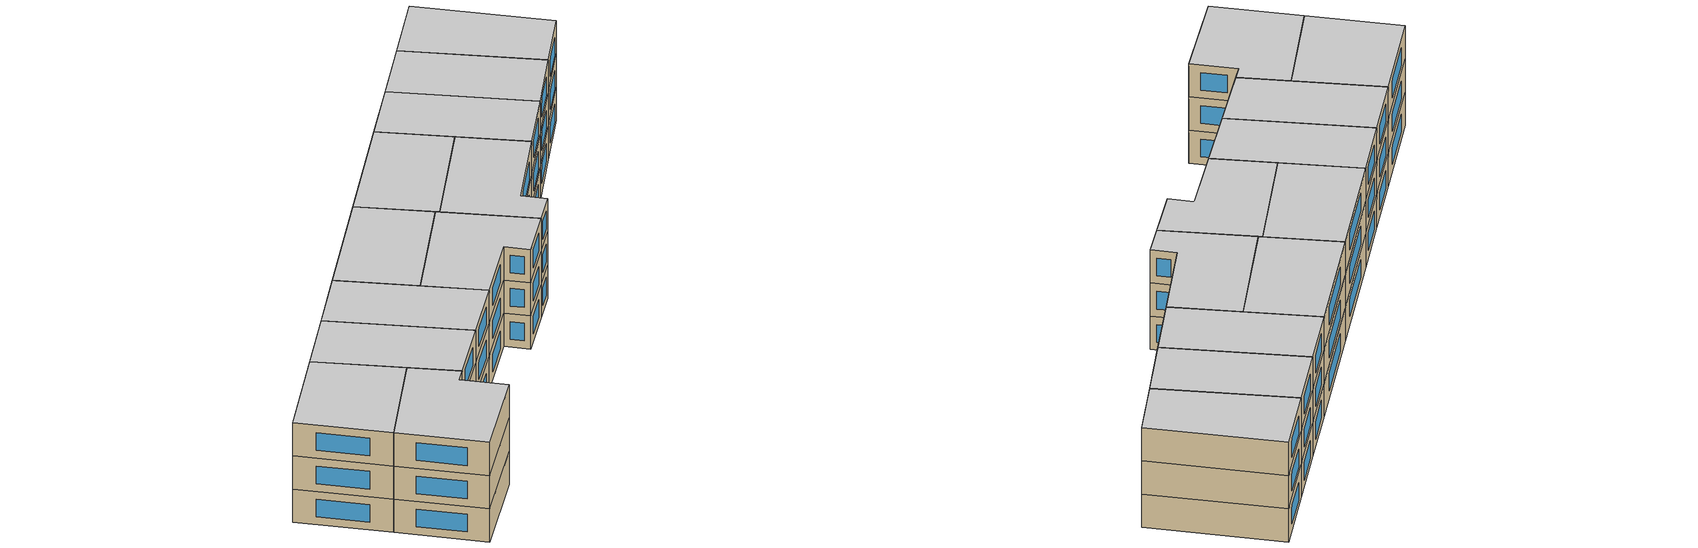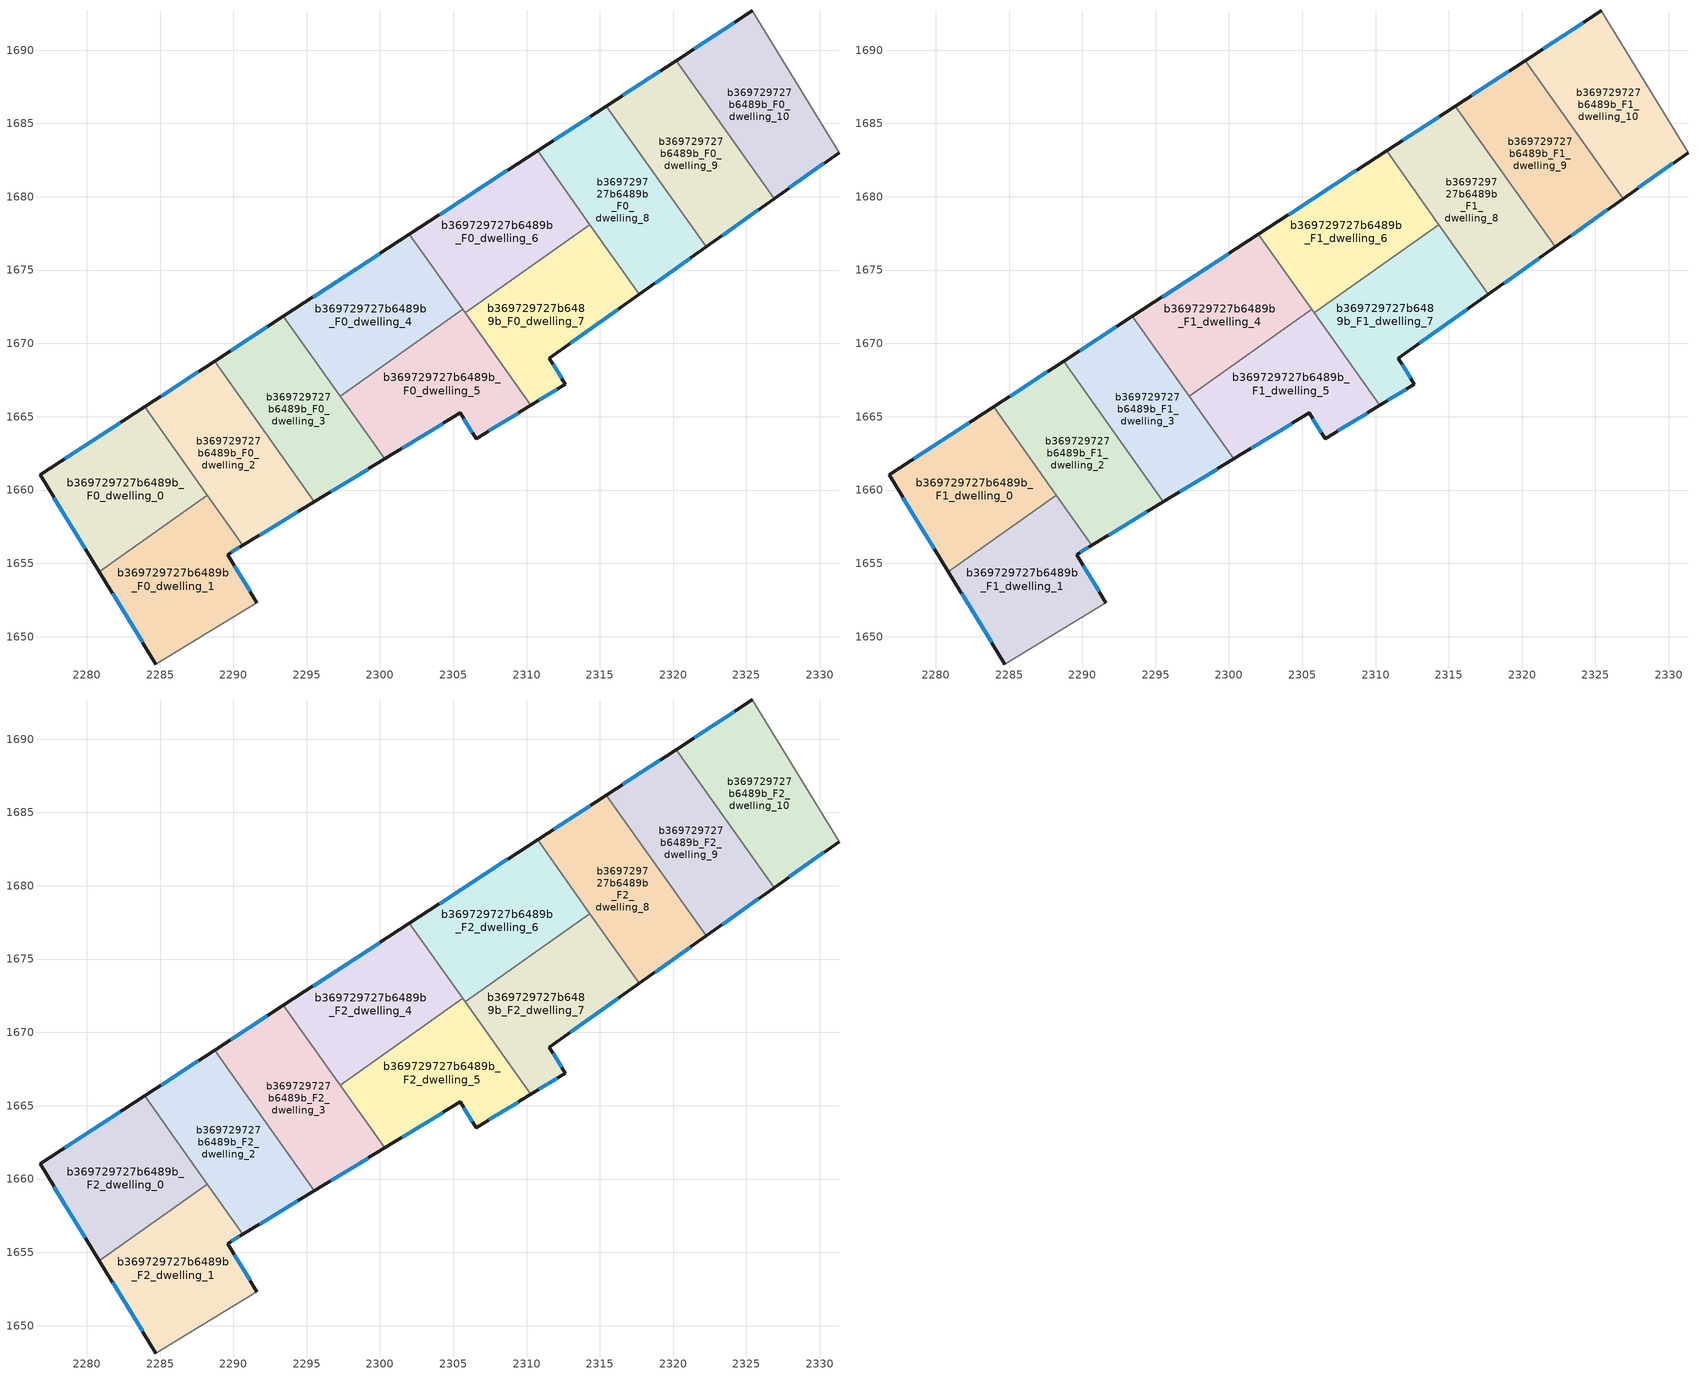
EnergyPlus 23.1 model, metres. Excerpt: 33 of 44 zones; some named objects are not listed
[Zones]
b369729727b6489b_F0_dwelling_0
 floor ground (EU_floor_Construction): 2283.95,1665.68 2288.23,1659.65 2280.86,1654.42 2276.81,1661.04 z0
 wall outside (EU_wall_Construction): 2283.95,1665.68 2276.81,1661.04 2280.86,1654.42 z0:3
 wall to b369729727b6489b_F0_dwelling_1 (EU_wall_Construction): 2280.86,1654.42 2288.23,1659.65 z0:3
 wall to b369729727b6489b_F0_dwelling_2 (EU_wall_Construction): 2288.23,1659.65 2283.95,1665.68 z0:3
 window (EU_Window_Construction): 2277.76,1659.48 2279.91,1655.98 / 2282.27,1664.59 2278.49,1662.13 z0.7:2.3
b369729727b6489b_F0_dwelling_1
 floor ground (EU_floor_Construction): 2288.23,1659.65 2290.66,1656.23 2289.6,1655.59 2291.61,1652.32 2284.72,1648.13 2280.86,1654.42 z0
 wall outside (EU_wall_Construction): 2280.86,1654.42 2284.72,1648.13 / 2291.61,1652.32 2289.6,1655.59 2290.66,1656.23 z0:3
 wall adiabatic (EU_wall_Construction): 2284.72,1648.13 2291.61,1652.32 z0:3
 wall to b369729727b6489b_F0_dwelling_2 (EU_wall_Construction): 2290.66,1656.23 2288.23,1659.65 z0:3
 window (EU_Window_Construction): 2281.77,1652.95 2283.81,1649.61 / 2289.85,1655.74 2290.41,1656.08 / 2291.14,1653.09 2290.07,1654.82 z0.7:2.3
b369729727b6489b_F0_dwelling_10
 floor ground (EU_floor_Construction): 2325.4,1692.67 2331.31,1683.02 2326.89,1679.88 2320.21,1689.29 z0
 wall outside (EU_wall_Construction): 2325.4,1692.67 2320.21,1689.29 / 2326.89,1679.88 2331.31,1683.02 z0:3
 wall to b369729727b6489b_F0_dwelling_9 (EU_wall_Construction): 2320.21,1689.29 2326.89,1679.88 z0:3
 wall adiabatic (EU_wall_Construction): 2331.31,1683.02 2325.4,1692.67 z0:3
 window (EU_Window_Construction): 2324.18,1691.88 2321.43,1690.08 / 2327.93,1680.61 2330.27,1682.28 z0.7:2.3
b369729727b6489b_F0_dwelling_2
 floor ground (EU_floor_Construction): 2288.72,1668.79 2295.53,1659.2 2290.66,1656.23 2283.95,1665.68 z0
 wall outside (EU_wall_Construction): 2288.72,1668.79 2283.95,1665.68 / 2290.66,1656.23 2295.53,1659.2 z0:3
 wall to b369729727b6489b_F0_dwelling_3 (EU_wall_Construction): 2295.53,1659.2 2288.72,1668.79 z0:3
 window (EU_Window_Construction): 2287.6,1668.06 2285.07,1666.41 / 2291.8,1656.93 2294.38,1658.5 z0.7:2.3
b369729727b6489b_F0_dwelling_3
 floor ground (EU_floor_Construction): 2293.42,1671.85 2300.33,1662.12 2295.53,1659.2 2288.72,1668.79 z0
 wall outside (EU_wall_Construction): 2293.42,1671.85 2288.72,1668.79 / 2295.53,1659.2 2300.33,1662.12 z0:3
 wall to b369729727b6489b_F0_dwelling_4 (EU_wall_Construction): 2297.29,1666.4 2293.42,1671.85 z0:3
 wall to b369729727b6489b_F0_dwelling_5 (EU_wall_Construction): 2300.33,1662.12 2297.29,1666.4 z0:3
 window (EU_Window_Construction): 2292.31,1671.13 2289.82,1669.51 / 2296.65,1659.88 2299.2,1661.43 z0.7:2.3
b369729727b6489b_F0_dwelling_4
 floor ground (EU_floor_Construction): 2302.01,1677.44 2305.64,1672.33 2297.29,1666.4 2293.42,1671.85 z0
 wall outside (EU_wall_Construction): 2302.01,1677.44 2293.42,1671.85 z0:3
 wall to b369729727b6489b_F0_dwelling_5 (EU_wall_Construction): 2297.29,1666.4 2305.64,1672.33 z0:3
 wall to b369729727b6489b_F0_dwelling_6 (EU_wall_Construction): 2305.64,1672.33 2302.01,1677.44 z0:3
 window (EU_Window_Construction): 2300,1676.13 2295.44,1673.16 z0.7:2.3
b369729727b6489b_F0_dwelling_5
 floor ground (EU_floor_Construction): 2305.64,1672.33 2310.3,1665.78 2306.56,1663.5 2305.48,1665.25 2300.33,1662.12 2297.29,1666.4 z0
 wall outside (EU_wall_Construction): 2300.33,1662.12 2305.48,1665.25 2306.56,1663.5 2310.3,1665.78 z0:3
 wall to b369729727b6489b_F0_dwelling_7 (EU_wall_Construction): 2310.3,1665.78 2305.82,1672.08 z0:3
 wall to b369729727b6489b_F0_dwelling_6 (EU_wall_Construction): 2305.82,1672.08 2305.64,1672.33 z0:3
 window (EU_Window_Construction): 2301.54,1662.85 2304.27,1664.52 / 2307.44,1664.04 2309.42,1665.24 / 2305.73,1664.84 2306.3,1663.91 z0.7:2.3
b369729727b6489b_F0_dwelling_6
 floor ground (EU_floor_Construction): 2310.75,1683.13 2314.32,1678.11 2305.82,1672.08 2302.01,1677.44 z0
 wall outside (EU_wall_Construction): 2310.75,1683.13 2302.01,1677.44 z0:3
 wall to b369729727b6489b_F0_dwelling_7 (EU_wall_Construction): 2305.82,1672.08 2314.32,1678.11 z0:3
 wall to b369729727b6489b_F0_dwelling_8 (EU_wall_Construction): 2314.32,1678.11 2310.75,1683.13 z0:3
 window (EU_Window_Construction): 2308.7,1681.8 2304.07,1678.78 z0.7:2.3
b369729727b6489b_F0_dwelling_7
 floor ground (EU_floor_Construction): 2314.32,1678.11 2317.7,1673.35 2311.55,1668.98 2312.64,1667.2 2310.3,1665.78 2305.82,1672.08 z0
 wall outside (EU_wall_Construction): 2310.3,1665.78 2312.64,1667.2 2311.55,1668.98 2317.7,1673.35 z0:3
 wall to b369729727b6489b_F0_dwelling_8 (EU_wall_Construction): 2317.7,1673.35 2314.32,1678.1 z0:3
 window (EU_Window_Construction): 2313,1670.01 2316.25,1672.32 / 2312.38,1667.62 2311.81,1668.57 / 2310.85,1666.11 2312.09,1666.87 z0.7:2.3
b369729727b6489b_F0_dwelling_8
 floor ground (EU_floor_Construction): 2315.43,1686.18 2322.25,1676.58 2317.7,1673.35 2310.75,1683.13 z0
 wall outside (EU_wall_Construction): 2315.43,1686.18 2310.75,1683.13 / 2317.7,1673.35 2322.25,1676.58 z0:3
 wall to b369729727b6489b_F0_dwelling_9 (EU_wall_Construction): 2322.25,1676.58 2315.43,1686.18 z0:3
 window (EU_Window_Construction): 2314.33,1685.47 2311.85,1683.85 / 2318.76,1674.11 2321.18,1675.82 z0.7:2.3
b369729727b6489b_F0_dwelling_9
 floor ground (EU_floor_Construction): 2320.21,1689.29 2326.89,1679.88 2322.25,1676.58 2315.43,1686.18 z0
 wall outside (EU_wall_Construction): 2320.21,1689.29 2315.43,1686.18 / 2322.25,1676.58 2326.89,1679.88 z0:3
 window (EU_Window_Construction): 2319.09,1688.56 2316.55,1686.91 / 2323.34,1677.35 2325.8,1679.1 z0.7:2.3
b369729727b6489b_F1_dwelling_0
 floor to b369729727b6489b_F0_dwelling_0 (EU_floor_Construction): 2283.95,1665.68 2288.23,1659.65 2280.86,1654.42 2276.81,1661.04 z3
 wall outside (EU_wall_Construction): 2283.95,1665.68 2276.81,1661.04 2280.86,1654.42 z3:6
 wall to b369729727b6489b_F1_dwelling_1 (EU_wall_Construction): 2280.86,1654.42 2288.23,1659.65 z3:6
 wall to b369729727b6489b_F1_dwelling_2 (EU_wall_Construction): 2288.23,1659.65 2283.95,1665.68 z3:6
 window (EU_Window_Construction): 2277.76,1659.48 2279.91,1655.98 / 2282.27,1664.59 2278.49,1662.13 z3.7:5.3
b369729727b6489b_F1_dwelling_1
 floor to b369729727b6489b_F0_dwelling_1 (EU_floor_Construction): 2288.23,1659.65 2290.66,1656.23 2289.6,1655.59 2291.61,1652.32 2284.72,1648.13 2280.86,1654.42 z3
 wall outside (EU_wall_Construction): 2280.86,1654.42 2284.72,1648.13 / 2291.61,1652.32 2289.6,1655.59 2290.66,1656.23 z3:6
 wall adiabatic (EU_wall_Construction): 2284.72,1648.13 2291.61,1652.32 z3:6
 wall to b369729727b6489b_F1_dwelling_2 (EU_wall_Construction): 2290.66,1656.23 2288.23,1659.65 z3:6
 window (EU_Window_Construction): 2281.77,1652.95 2283.81,1649.61 / 2289.85,1655.74 2290.41,1656.08 / 2291.14,1653.09 2290.07,1654.82 z3.7:5.3
b369729727b6489b_F1_dwelling_10
 floor to b369729727b6489b_F0_dwelling_10 (EU_floor_Construction): 2325.4,1692.67 2331.31,1683.02 2326.89,1679.88 2320.21,1689.29 z3
 wall outside (EU_wall_Construction): 2325.4,1692.67 2320.21,1689.29 / 2326.89,1679.88 2331.31,1683.02 z3:6
 wall to b369729727b6489b_F1_dwelling_9 (EU_wall_Construction): 2320.21,1689.29 2326.89,1679.88 z3:6
 wall adiabatic (EU_wall_Construction): 2331.31,1683.02 2325.4,1692.67 z3:6
 window (EU_Window_Construction): 2324.18,1691.88 2321.43,1690.08 / 2327.93,1680.61 2330.27,1682.28 z3.7:5.3
b369729727b6489b_F1_dwelling_2
 floor to b369729727b6489b_F0_dwelling_2 (EU_floor_Construction): 2288.72,1668.79 2295.53,1659.2 2290.66,1656.23 2283.95,1665.68 z3
 wall outside (EU_wall_Construction): 2288.72,1668.79 2283.95,1665.68 / 2290.66,1656.23 2295.53,1659.2 z3:6
 wall to b369729727b6489b_F1_dwelling_3 (EU_wall_Construction): 2295.53,1659.2 2288.72,1668.79 z3:6
 window (EU_Window_Construction): 2287.6,1668.06 2285.07,1666.41 / 2291.8,1656.93 2294.38,1658.5 z3.7:5.3
b369729727b6489b_F1_dwelling_3
 floor to b369729727b6489b_F0_dwelling_3 (EU_floor_Construction): 2293.42,1671.85 2300.33,1662.12 2295.53,1659.2 2288.72,1668.79 z3
 wall outside (EU_wall_Construction): 2293.42,1671.85 2288.72,1668.79 / 2295.53,1659.2 2300.33,1662.12 z3:6
 wall to b369729727b6489b_F1_dwelling_4 (EU_wall_Construction): 2297.29,1666.4 2293.42,1671.85 z3:6
 wall to b369729727b6489b_F1_dwelling_5 (EU_wall_Construction): 2300.33,1662.12 2297.29,1666.4 z3:6
 window (EU_Window_Construction): 2292.31,1671.13 2289.82,1669.51 / 2296.65,1659.88 2299.2,1661.43 z3.7:5.3
b369729727b6489b_F1_dwelling_4
 floor to b369729727b6489b_F0_dwelling_4 (EU_floor_Construction): 2302.01,1677.44 2305.64,1672.33 2297.29,1666.4 2293.42,1671.85 z3
 wall outside (EU_wall_Construction): 2302.01,1677.44 2293.42,1671.85 z3:6
 wall to b369729727b6489b_F1_dwelling_5 (EU_wall_Construction): 2297.29,1666.4 2305.64,1672.33 z3:6
 wall to b369729727b6489b_F1_dwelling_6 (EU_wall_Construction): 2305.64,1672.33 2302.01,1677.44 z3:6
 window (EU_Window_Construction): 2300,1676.13 2295.44,1673.16 z3.7:5.3
b369729727b6489b_F1_dwelling_5
 floor to b369729727b6489b_F0_dwelling_5 (EU_floor_Construction): 2305.64,1672.33 2310.3,1665.78 2306.56,1663.5 2305.48,1665.25 2300.33,1662.12 2297.29,1666.4 z3
 wall outside (EU_wall_Construction): 2300.33,1662.12 2305.48,1665.25 2306.56,1663.5 2310.3,1665.78 z3:6
 wall to b369729727b6489b_F1_dwelling_7 (EU_wall_Construction): 2310.3,1665.78 2305.82,1672.08 z3:6
 wall to b369729727b6489b_F1_dwelling_6 (EU_wall_Construction): 2305.82,1672.08 2305.64,1672.33 z3:6
 window (EU_Window_Construction): 2301.54,1662.85 2304.27,1664.52 / 2307.44,1664.04 2309.42,1665.24 / 2305.73,1664.84 2306.3,1663.91 z3.7:5.3
b369729727b6489b_F1_dwelling_6
 floor to b369729727b6489b_F0_dwelling_6 (EU_floor_Construction): 2310.75,1683.13 2314.32,1678.11 2305.82,1672.08 2302.01,1677.44 z3
 wall outside (EU_wall_Construction): 2310.75,1683.13 2302.01,1677.44 z3:6
 wall to b369729727b6489b_F1_dwelling_7 (EU_wall_Construction): 2305.82,1672.08 2314.32,1678.11 z3:6
 wall to b369729727b6489b_F1_dwelling_8 (EU_wall_Construction): 2314.32,1678.11 2310.75,1683.13 z3:6
 window (EU_Window_Construction): 2308.7,1681.8 2304.07,1678.78 z3.7:5.3
b369729727b6489b_F1_dwelling_7
 floor to b369729727b6489b_F0_dwelling_7 (EU_floor_Construction): 2314.32,1678.11 2317.7,1673.35 2311.55,1668.98 2312.64,1667.2 2310.3,1665.78 2305.82,1672.08 z3
 wall outside (EU_wall_Construction): 2310.3,1665.78 2312.64,1667.2 2311.55,1668.98 2317.7,1673.35 z3:6
 wall to b369729727b6489b_F1_dwelling_8 (EU_wall_Construction): 2317.7,1673.35 2314.32,1678.1 z3:6
 window (EU_Window_Construction): 2313,1670.01 2316.25,1672.32 / 2312.38,1667.62 2311.81,1668.57 / 2310.85,1666.11 2312.09,1666.87 z3.7:5.3
b369729727b6489b_F1_dwelling_8
 floor to b369729727b6489b_F0_dwelling_8 (EU_floor_Construction): 2315.43,1686.18 2322.25,1676.58 2317.7,1673.35 2310.75,1683.13 z3
 wall outside (EU_wall_Construction): 2315.43,1686.18 2310.75,1683.13 / 2317.7,1673.35 2322.25,1676.58 z3:6
 wall to b369729727b6489b_F1_dwelling_9 (EU_wall_Construction): 2322.25,1676.58 2315.43,1686.18 z3:6
 window (EU_Window_Construction): 2314.33,1685.47 2311.85,1683.85 / 2318.76,1674.11 2321.18,1675.82 z3.7:5.3
b369729727b6489b_F1_dwelling_9
 floor to b369729727b6489b_F0_dwelling_9 (EU_floor_Construction): 2320.21,1689.29 2326.89,1679.88 2322.25,1676.58 2315.43,1686.18 z3
 wall outside (EU_wall_Construction): 2320.21,1689.29 2315.43,1686.18 / 2322.25,1676.58 2326.89,1679.88 z3:6
 window (EU_Window_Construction): 2319.09,1688.56 2316.55,1686.91 / 2323.34,1677.35 2325.8,1679.1 z3.7:5.3
b369729727b6489b_F2_dwelling_0
 floor to b369729727b6489b_F1_dwelling_0 (EU_floor_Construction): 2283.95,1665.68 2288.23,1659.65 2280.86,1654.42 2276.81,1661.04 z6
 wall outside (EU_wall_Construction): 2283.95,1665.68 2276.81,1661.04 2280.86,1654.42 z6:9
 wall to b369729727b6489b_F2_dwelling_1 (EU_wall_Construction): 2280.86,1654.42 2288.23,1659.65 z6:9
 wall to b369729727b6489b_F2_dwelling_2 (EU_wall_Construction): 2288.23,1659.65 2283.95,1665.68 z6:9
 window (EU_Window_Construction): 2277.76,1659.48 2279.91,1655.98 / 2282.27,1664.59 2278.49,1662.13 z6.7:8.3
 ceiling to b369729727b6489b_F3_dwelling_0 (EU_floor_Construction): 2288.23,1659.65 2283.95,1665.68 2276.81,1661.04 2280.86,1654.42 z9
b369729727b6489b_F2_dwelling_1
 floor to b369729727b6489b_F1_dwelling_1 (EU_floor_Construction): 2288.23,1659.65 2290.66,1656.23 2289.6,1655.59 2291.61,1652.32 2284.72,1648.13 2280.86,1654.42 z6
 wall outside (EU_wall_Construction): 2280.86,1654.42 2284.72,1648.13 / 2291.61,1652.32 2289.6,1655.59 2290.66,1656.23 z6:9
 wall adiabatic (EU_wall_Construction): 2284.72,1648.13 2291.61,1652.32 z6:9
 wall to b369729727b6489b_F2_dwelling_2 (EU_wall_Construction): 2290.66,1656.23 2288.23,1659.65 z6:9
 window (EU_Window_Construction): 2281.77,1652.95 2283.81,1649.61 / 2289.85,1655.74 2290.41,1656.08 / 2291.14,1653.09 2290.07,1654.82 z6.7:8.3
 ceiling to b369729727b6489b_F3_dwelling_1 (EU_floor_Construction): 2291.61,1652.32 2289.6,1655.59 2290.66,1656.23 2288.23,1659.65 2280.86,1654.42 2284.72,1648.13 z9
b369729727b6489b_F2_dwelling_10
 floor to b369729727b6489b_F1_dwelling_10 (EU_floor_Construction): 2325.4,1692.67 2331.31,1683.02 2326.89,1679.88 2320.21,1689.29 z6
 wall outside (EU_wall_Construction): 2325.4,1692.67 2320.21,1689.29 / 2326.89,1679.88 2331.31,1683.02 z6:9
 wall to b369729727b6489b_F2_dwelling_9 (EU_wall_Construction): 2320.21,1689.29 2326.89,1679.88 z6:9
 wall adiabatic (EU_wall_Construction): 2331.31,1683.02 2325.4,1692.67 z6:9
 window (EU_Window_Construction): 2324.18,1691.88 2321.43,1690.08 / 2327.93,1680.61 2330.27,1682.28 z6.7:8.3
 ceiling to b369729727b6489b_F3_dwelling_10 (EU_floor_Construction): 2331.31,1683.02 2325.4,1692.67 2320.21,1689.29 2326.89,1679.88 z9
b369729727b6489b_F2_dwelling_2
 floor to b369729727b6489b_F1_dwelling_2 (EU_floor_Construction): 2288.72,1668.79 2295.53,1659.2 2290.66,1656.23 2283.95,1665.68 z6
 wall outside (EU_wall_Construction): 2288.72,1668.79 2283.95,1665.68 / 2290.66,1656.23 2295.53,1659.2 z6:9
 wall to b369729727b6489b_F2_dwelling_3 (EU_wall_Construction): 2295.53,1659.2 2288.72,1668.79 z6:9
 window (EU_Window_Construction): 2287.6,1668.06 2285.07,1666.41 / 2291.8,1656.93 2294.38,1658.5 z6.7:8.3
 ceiling to b369729727b6489b_F3_dwelling_2 (EU_floor_Construction): 2295.53,1659.2 2288.72,1668.79 2283.95,1665.68 2290.66,1656.23 z9
b369729727b6489b_F2_dwelling_3
 floor to b369729727b6489b_F1_dwelling_3 (EU_floor_Construction): 2293.42,1671.85 2300.33,1662.12 2295.53,1659.2 2288.72,1668.79 z6
 wall outside (EU_wall_Construction): 2293.42,1671.85 2288.72,1668.79 / 2295.53,1659.2 2300.33,1662.12 z6:9
 wall to b369729727b6489b_F2_dwelling_4 (EU_wall_Construction): 2297.29,1666.4 2293.42,1671.85 z6:9
 wall to b369729727b6489b_F2_dwelling_5 (EU_wall_Construction): 2300.33,1662.12 2297.29,1666.4 z6:9
 window (EU_Window_Construction): 2292.31,1671.13 2289.82,1669.51 / 2296.65,1659.88 2299.2,1661.43 z6.7:8.3
 ceiling to b369729727b6489b_F3_dwelling_3 (EU_floor_Construction): 2300.33,1662.12 2293.42,1671.85 2288.72,1668.79 2295.53,1659.2 z9
b369729727b6489b_F2_dwelling_4
 floor to b369729727b6489b_F1_dwelling_4 (EU_floor_Construction): 2302.01,1677.44 2305.64,1672.33 2297.29,1666.4 2293.42,1671.85 z6
 wall outside (EU_wall_Construction): 2302.01,1677.44 2293.42,1671.85 z6:9
 wall to b369729727b6489b_F2_dwelling_5 (EU_wall_Construction): 2297.29,1666.4 2305.64,1672.33 z6:9
 wall to b369729727b6489b_F2_dwelling_6 (EU_wall_Construction): 2305.64,1672.33 2302.01,1677.44 z6:9
 window (EU_Window_Construction): 2300,1676.13 2295.44,1673.16 z6.7:8.3
 ceiling to b369729727b6489b_F3_dwelling_4 (EU_floor_Construction): 2305.64,1672.33 2302.01,1677.44 2293.42,1671.85 2297.29,1666.4 z9
b369729727b6489b_F2_dwelling_5
 floor to b369729727b6489b_F1_dwelling_5 (EU_floor_Construction): 2305.64,1672.33 2310.3,1665.78 2306.56,1663.5 2305.48,1665.25 2300.33,1662.12 2297.29,1666.4 z6
 wall outside (EU_wall_Construction): 2300.33,1662.12 2305.48,1665.25 2306.56,1663.5 2310.3,1665.78 z6:9
 wall to b369729727b6489b_F2_dwelling_7 (EU_wall_Construction): 2310.3,1665.78 2305.82,1672.08 z6:9
 wall to b369729727b6489b_F2_dwelling_6 (EU_wall_Construction): 2305.82,1672.08 2305.64,1672.33 z6:9
 window (EU_Window_Construction): 2301.54,1662.85 2304.27,1664.52 / 2307.44,1664.04 2309.42,1665.24 / 2305.73,1664.84 2306.3,1663.91 z6.7:8.3
 ceiling to b369729727b6489b_F3_dwelling_5 (EU_floor_Construction): 2310.3,1665.78 2305.64,1672.33 2297.29,1666.4 2300.33,1662.12 2305.48,1665.25 2306.56,1663.5 z9
b369729727b6489b_F2_dwelling_6
 floor to b369729727b6489b_F1_dwelling_6 (EU_floor_Construction): 2310.75,1683.13 2314.32,1678.11 2305.82,1672.08 2302.01,1677.44 z6
 wall outside (EU_wall_Construction): 2310.75,1683.13 2302.01,1677.44 z6:9
 wall to b369729727b6489b_F2_dwelling_7 (EU_wall_Construction): 2305.82,1672.08 2314.32,1678.11 z6:9
 wall to b369729727b6489b_F2_dwelling_8 (EU_wall_Construction): 2314.32,1678.11 2310.75,1683.13 z6:9
 window (EU_Window_Construction): 2308.7,1681.8 2304.07,1678.78 z6.7:8.3
 ceiling to b369729727b6489b_F3_dwelling_6 (EU_floor_Construction): 2314.32,1678.11 2310.75,1683.13 2302.01,1677.44 2305.82,1672.08 z9
b369729727b6489b_F2_dwelling_7
 floor to b369729727b6489b_F1_dwelling_7 (EU_floor_Construction): 2314.32,1678.11 2317.7,1673.35 2311.55,1668.98 2312.64,1667.2 2310.3,1665.78 2305.82,1672.08 z6
 wall outside (EU_wall_Construction): 2310.3,1665.78 2312.64,1667.2 2311.55,1668.98 2317.7,1673.35 z6:9
 wall to b369729727b6489b_F2_dwelling_8 (EU_wall_Construction): 2317.7,1673.35 2314.32,1678.1 z6:9
 window (EU_Window_Construction): 2313,1670.01 2316.25,1672.32 / 2312.38,1667.62 2311.81,1668.57 / 2310.85,1666.11 2312.09,1666.87 z6.7:8.3
 ceiling to b369729727b6489b_F3_dwelling_7 (EU_floor_Construction): 2312.64,1667.2 2311.55,1668.98 2317.7,1673.35 2314.32,1678.11 2305.82,1672.08 2310.3,1665.78 z9
b369729727b6489b_F2_dwelling_8
 floor to b369729727b6489b_F1_dwelling_8 (EU_floor_Construction): 2315.43,1686.18 2322.25,1676.58 2317.7,1673.35 2310.75,1683.13 z6
 wall outside (EU_wall_Construction): 2315.43,1686.18 2310.75,1683.13 / 2317.7,1673.35 2322.25,1676.58 z6:9
 wall to b369729727b6489b_F2_dwelling_9 (EU_wall_Construction): 2322.25,1676.58 2315.43,1686.18 z6:9
 window (EU_Window_Construction): 2314.33,1685.47 2311.85,1683.85 / 2318.76,1674.11 2321.18,1675.82 z6.7:8.3
 ceiling to b369729727b6489b_F3_dwelling_8 (EU_floor_Construction): 2322.25,1676.58 2315.43,1686.18 2310.75,1683.13 2317.7,1673.35 z9
b369729727b6489b_F2_dwelling_9
 floor to b369729727b6489b_F1_dwelling_9 (EU_floor_Construction): 2320.21,1689.29 2326.89,1679.88 2322.25,1676.58 2315.43,1686.18 z6
 wall outside (EU_wall_Construction): 2320.21,1689.29 2315.43,1686.18 / 2322.25,1676.58 2326.89,1679.88 z6:9
 window (EU_Window_Construction): 2319.09,1688.56 2316.55,1686.91 / 2323.34,1677.35 2325.8,1679.1 z6.7:8.3
 ceiling to b369729727b6489b_F3_dwelling_9 (EU_floor_Construction): 2326.89,1679.88 2320.21,1689.29 2315.43,1686.18 2322.25,1676.58 z9
[Building]
EU S2 Campaign: North Axis=0; Terrain=City; Solar Distribution=FullExterior
[Site:Location]
Budapest.Ferenc.Liszt.Intl.AP: Latitude=47.437; Longitude=19.256; Time Zone=1; Elevation=185
[SizingPeriod:WeatherFileDays]
AnnualSizingPeriod: Begin Month=1; Begin Day of Month=1; End Month=12; End Day of Month=31; Day of Week for Start Day=Monday; Use Weather File Daylight Saving Period=No; Use Weather File Rain and Snow Indicators=No
[MATERIAL]
EU_InternalMass_Material: Roughness=MediumRough; Thickness=0.1; Conductivity=1; Density=1800; Specific Heat=900; Thermal Absorptance=0.9; Solar Absorptance=0.7; Visible Absorptance=0.7
[MATERIAL:NOMASS] Roughness=MediumRough; Thermal Absorptance=0.9; Solar Absorptance=0.7; Visible Absorptance=0.7
Name | Thermal Resistance
EU_wall_NoMass | 0.832559
EU_floor_NoMass | 0.872794
[WINDOWMATERIAL:SIMPLEGLAZINGSYSTEM]
EU_Window_SimpleGlazing: UFactor=2.79869; Solar Heat Gain Coefficient=0.75; Visible Transmittance=0.75
[CONSTRUCTION]
EU_wall_Construction: EU_wall_NoMass
EU_floor_Construction: EU_floor_NoMass
EU_Window_Construction: EU_Window_SimpleGlazing
EU_InternalMass_Construction: EU_InternalMass_Material
[ZONE] Type=1; Multiplier=1; Ceiling Height=autocalculate; Floor Area=autocalculate; Part of Total Floor Area=Yes
Name | Volume
b369729727b6489b_F0_dwelling_0; b369729727b6489b_F1_dwelling_0; b369729727b6489b_F2_dwelling_0 | 199.13
b369729727b6489b_F0_dwelling_1; b369729727b6489b_F1_dwelling_1; b369729727b6489b_F2_dwelling_1 | 199.116
b369729727b6489b_F0_dwelling_10; b369729727b6489b_F1_dwelling_10; b369729727b6489b_F2_dwelling_10 | 199.124
b369729727b6489b_F0_dwelling_2; b369729727b6489b_F1_dwelling_2; b369729727b6489b_F2_dwelling_2; b369729727b6489b_F0_dwelling_6; b369729727b6489b_F1_dwelling_6; b369729727b6489b_F2_dwelling_6 | 199.131
b369729727b6489b_F0_dwelling_3; b369729727b6489b_F1_dwelling_3; b369729727b6489b_F2_dwelling_3 | 199.148
b369729727b6489b_F0_dwelling_4; b369729727b6489b_F1_dwelling_4; b369729727b6489b_F2_dwelling_4; b369729727b6489b_F0_dwelling_5; b369729727b6489b_F1_dwelling_5; b369729727b6489b_F2_dwelling_5 | 199.14
b369729727b6489b_F0_dwelling_7; b369729727b6489b_F1_dwelling_7; b369729727b6489b_F2_dwelling_7 | 199.141
b369729727b6489b_F0_dwelling_8; b369729727b6489b_F1_dwelling_8; b369729727b6489b_F2_dwelling_8 | 199.125
b369729727b6489b_F0_dwelling_9; b369729727b6489b_F1_dwelling_9; b369729727b6489b_F2_dwelling_9 | 199.118
[INTERNALMASS] Construction=EU_InternalMass_Construction
Name | Zone or ZoneList | Surface Area
b369729727b6489b_F0_dwelling_0_EU_InternalMass | b369729727b6489b_F0_dwelling_0 | 66.3781
b369729727b6489b_F0_dwelling_1_EU_InternalMass | b369729727b6489b_F0_dwelling_1 | 66.3706
b369729727b6489b_F0_dwelling_2_EU_InternalMass | b369729727b6489b_F0_dwelling_2 | 66.377
b369729727b6489b_F0_dwelling_3_EU_InternalMass | b369729727b6489b_F0_dwelling_3 | 66.3827
b369729727b6489b_F0_dwelling_4_EU_InternalMass | b369729727b6489b_F0_dwelling_4 | 66.3816
b369729727b6489b_F0_dwelling_5_EU_InternalMass | b369729727b6489b_F0_dwelling_5 | 66.3788
b369729727b6489b_F0_dwelling_6_EU_InternalMass | b369729727b6489b_F0_dwelling_6 | 66.3775
b369729727b6489b_F0_dwelling_7_EU_InternalMass | b369729727b6489b_F0_dwelling_7 | 66.3809
b369729727b6489b_F0_dwelling_8_EU_InternalMass | b369729727b6489b_F0_dwelling_8 | 66.3748
b369729727b6489b_F0_dwelling_9_EU_InternalMass | b369729727b6489b_F0_dwelling_9 | 66.3728
b369729727b6489b_F0_dwelling_10_EU_InternalMass | b369729727b6489b_F0_dwelling_10 | 66.3746
b369729727b6489b_F1_dwelling_0_EU_InternalMass | b369729727b6489b_F1_dwelling_0 | 66.3781
b369729727b6489b_F1_dwelling_1_EU_InternalMass | b369729727b6489b_F1_dwelling_1 | 66.3706
b369729727b6489b_F1_dwelling_2_EU_InternalMass | b369729727b6489b_F1_dwelling_2 | 66.377
b369729727b6489b_F1_dwelling_3_EU_InternalMass | b369729727b6489b_F1_dwelling_3 | 66.3827
b369729727b6489b_F1_dwelling_4_EU_InternalMass | b369729727b6489b_F1_dwelling_4 | 66.3816
b369729727b6489b_F1_dwelling_5_EU_InternalMass | b369729727b6489b_F1_dwelling_5 | 66.3788
b369729727b6489b_F1_dwelling_6_EU_InternalMass | b369729727b6489b_F1_dwelling_6 | 66.3775
b369729727b6489b_F1_dwelling_7_EU_InternalMass | b369729727b6489b_F1_dwelling_7 | 66.3809
b369729727b6489b_F1_dwelling_8_EU_InternalMass | b369729727b6489b_F1_dwelling_8 | 66.3748
b369729727b6489b_F1_dwelling_9_EU_InternalMass | b369729727b6489b_F1_dwelling_9 | 66.3728
b369729727b6489b_F1_dwelling_10_EU_InternalMass | b369729727b6489b_F1_dwelling_10 | 66.3746
b369729727b6489b_F2_dwelling_0_EU_InternalMass | b369729727b6489b_F2_dwelling_0 | 66.3781
b369729727b6489b_F2_dwelling_1_EU_InternalMass | b369729727b6489b_F2_dwelling_1 | 66.3706
b369729727b6489b_F2_dwelling_2_EU_InternalMass | b369729727b6489b_F2_dwelling_2 | 66.377
b369729727b6489b_F2_dwelling_3_EU_InternalMass | b369729727b6489b_F2_dwelling_3 | 66.3827
b369729727b6489b_F2_dwelling_4_EU_InternalMass | b369729727b6489b_F2_dwelling_4 | 66.3816
b369729727b6489b_F2_dwelling_5_EU_InternalMass | b369729727b6489b_F2_dwelling_5 | 66.3788
b369729727b6489b_F2_dwelling_6_EU_InternalMass | b369729727b6489b_F2_dwelling_6 | 66.3775
b369729727b6489b_F2_dwelling_7_EU_InternalMass | b369729727b6489b_F2_dwelling_7 | 66.3809
b369729727b6489b_F2_dwelling_8_EU_InternalMass | b369729727b6489b_F2_dwelling_8 | 66.3748
b369729727b6489b_F2_dwelling_9_EU_InternalMass | b369729727b6489b_F2_dwelling_9 | 66.3728
b369729727b6489b_F2_dwelling_10_EU_InternalMass | b369729727b6489b_F2_dwelling_10 | 66.3746
[OTHEREQUIPMENT] Fuel Type=Electricity; Design Level Calculation Method=Watts/Area; Power per Zone Floor Area=1; Fraction Latent=0; Fraction Radiant=0; Fraction Lost=0; Carbon Dioxide Generation Rate=0; EndUse Subcategory=EU_Step8_InternalGains
Name | Zone or ZoneList or Space or SpaceList | Schedule
EU_Step8_InternalGain_b369729727b6489b_F0_dwelling_0_f000 | b369729727b6489b_F0_dwelling_0 | EU_Step8_GainSchedule_b369729727b6489b_F0_dwelling_0_f000
EU_Step8_InternalGain_b369729727b6489b_F0_dwelling_1_f000 | b369729727b6489b_F0_dwelling_1 | EU_Step8_GainSchedule_b369729727b6489b_F0_dwelling_1_f000
EU_Step8_InternalGain_b369729727b6489b_F0_dwelling_2_f000 | b369729727b6489b_F0_dwelling_2 | EU_Step8_GainSchedule_b369729727b6489b_F0_dwelling_2_f000
EU_Step8_InternalGain_b369729727b6489b_F0_dwelling_3_f000 | b369729727b6489b_F0_dwelling_3 | EU_Step8_GainSchedule_b369729727b6489b_F0_dwelling_3_f000
EU_Step8_InternalGain_b369729727b6489b_F0_dwelling_4_f000 | b369729727b6489b_F0_dwelling_4 | EU_Step8_GainSchedule_b369729727b6489b_F0_dwelling_4_f000
EU_Step8_InternalGain_b369729727b6489b_F0_dwelling_5_f000 | b369729727b6489b_F0_dwelling_5 | EU_Step8_GainSchedule_b369729727b6489b_F0_dwelling_5_f000
EU_Step8_InternalGain_b369729727b6489b_F0_dwelling_6_f000 | b369729727b6489b_F0_dwelling_6 | EU_Step8_GainSchedule_b369729727b6489b_F0_dwelling_6_f000
EU_Step8_InternalGain_b369729727b6489b_F0_dwelling_7_f000 | b369729727b6489b_F0_dwelling_7 | EU_Step8_GainSchedule_b369729727b6489b_F0_dwelling_7_f000
EU_Step8_InternalGain_b369729727b6489b_F0_dwelling_8_f000 | b369729727b6489b_F0_dwelling_8 | EU_Step8_GainSchedule_b369729727b6489b_F0_dwelling_8_f000
EU_Step8_InternalGain_b369729727b6489b_F0_dwelling_9_f000 | b369729727b6489b_F0_dwelling_9 | EU_Step8_GainSchedule_b369729727b6489b_F0_dwelling_9_f000
EU_Step8_InternalGain_b369729727b6489b_F0_dwelling_10_f000 | b369729727b6489b_F0_dwelling_10 | EU_Step8_GainSchedule_b369729727b6489b_F0_dwelling_10_f000
EU_Step8_InternalGain_b369729727b6489b_F1_dwelling_0_f000 | b369729727b6489b_F1_dwelling_0 | EU_Step8_GainSchedule_b369729727b6489b_F1_dwelling_0_f000
EU_Step8_InternalGain_b369729727b6489b_F1_dwelling_1_f000 | b369729727b6489b_F1_dwelling_1 | EU_Step8_GainSchedule_b369729727b6489b_F1_dwelling_1_f000
EU_Step8_InternalGain_b369729727b6489b_F1_dwelling_2_f000 | b369729727b6489b_F1_dwelling_2 | EU_Step8_GainSchedule_b369729727b6489b_F1_dwelling_2_f000
EU_Step8_InternalGain_b369729727b6489b_F1_dwelling_3_f000 | b369729727b6489b_F1_dwelling_3 | EU_Step8_GainSchedule_b369729727b6489b_F1_dwelling_3_f000
EU_Step8_InternalGain_b369729727b6489b_F1_dwelling_4_f000 | b369729727b6489b_F1_dwelling_4 | EU_Step8_GainSchedule_b369729727b6489b_F1_dwelling_4_f000
EU_Step8_InternalGain_b369729727b6489b_F1_dwelling_5_f000 | b369729727b6489b_F1_dwelling_5 | EU_Step8_GainSchedule_b369729727b6489b_F1_dwelling_5_f000
EU_Step8_InternalGain_b369729727b6489b_F1_dwelling_6_f000 | b369729727b6489b_F1_dwelling_6 | EU_Step8_GainSchedule_b369729727b6489b_F1_dwelling_6_f000
EU_Step8_InternalGain_b369729727b6489b_F1_dwelling_7_f000 | b369729727b6489b_F1_dwelling_7 | EU_Step8_GainSchedule_b369729727b6489b_F1_dwelling_7_f000
EU_Step8_InternalGain_b369729727b6489b_F1_dwelling_8_f000 | b369729727b6489b_F1_dwelling_8 | EU_Step8_GainSchedule_b369729727b6489b_F1_dwelling_8_f000
EU_Step8_InternalGain_b369729727b6489b_F1_dwelling_9_f000 | b369729727b6489b_F1_dwelling_9 | EU_Step8_GainSchedule_b369729727b6489b_F1_dwelling_9_f000
EU_Step8_InternalGain_b369729727b6489b_F1_dwelling_10_f000 | b369729727b6489b_F1_dwelling_10 | EU_Step8_GainSchedule_b369729727b6489b_F1_dwelling_10_f000
EU_Step8_InternalGain_b369729727b6489b_F2_dwelling_0_f000 | b369729727b6489b_F2_dwelling_0 | EU_Step8_GainSchedule_b369729727b6489b_F2_dwelling_0_f000
EU_Step8_InternalGain_b369729727b6489b_F2_dwelling_1_f000 | b369729727b6489b_F2_dwelling_1 | EU_Step8_GainSchedule_b369729727b6489b_F2_dwelling_1_f000
EU_Step8_InternalGain_b369729727b6489b_F2_dwelling_2_f000 | b369729727b6489b_F2_dwelling_2 | EU_Step8_GainSchedule_b369729727b6489b_F2_dwelling_2_f000
EU_Step8_InternalGain_b369729727b6489b_F2_dwelling_3_f000 | b369729727b6489b_F2_dwelling_3 | EU_Step8_GainSchedule_b369729727b6489b_F2_dwelling_3_f000
EU_Step8_InternalGain_b369729727b6489b_F2_dwelling_4_f000 | b369729727b6489b_F2_dwelling_4 | EU_Step8_GainSchedule_b369729727b6489b_F2_dwelling_4_f000
EU_Step8_InternalGain_b369729727b6489b_F2_dwelling_5_f000 | b369729727b6489b_F2_dwelling_5 | EU_Step8_GainSchedule_b369729727b6489b_F2_dwelling_5_f000
EU_Step8_InternalGain_b369729727b6489b_F2_dwelling_6_f000 | b369729727b6489b_F2_dwelling_6 | EU_Step8_GainSchedule_b369729727b6489b_F2_dwelling_6_f000
EU_Step8_InternalGain_b369729727b6489b_F2_dwelling_7_f000 | b369729727b6489b_F2_dwelling_7 | EU_Step8_GainSchedule_b369729727b6489b_F2_dwelling_7_f000
EU_Step8_InternalGain_b369729727b6489b_F2_dwelling_8_f000 | b369729727b6489b_F2_dwelling_8 | EU_Step8_GainSchedule_b369729727b6489b_F2_dwelling_8_f000
EU_Step8_InternalGain_b369729727b6489b_F2_dwelling_9_f000 | b369729727b6489b_F2_dwelling_9 | EU_Step8_GainSchedule_b369729727b6489b_F2_dwelling_9_f000
EU_Step8_InternalGain_b369729727b6489b_F2_dwelling_10_f000 | b369729727b6489b_F2_dwelling_10 | EU_Step8_GainSchedule_b369729727b6489b_F2_dwelling_10_f000
[ZONEVENTILATION:DESIGNFLOWRATE] Schedule=EU_AlwaysOn; Design Flow Rate Calculation Method=AirChanges/Hour; Air Changes per Hour=0.475469; Ventilation Type=Natural; Fan Pressure Rise=0; Fan Total Efficiency=1; Constant Term Coefficient=1; Temperature Term Coefficient=0; Velocity Term Coefficient=0; Velocity Squared Term Coefficient=0; Minimum Indoor Temperature=-100; Maximum Indoor Temperature=100; Delta Temperature=-100; Minimum Outdoor Temperature=-100; Maximum Outdoor Temperature=100; Maximum Wind Speed=40
Name | Zone or ZoneList or Space or SpaceList
EU_ConstantAir_b369729727b6489b_F0_dwelling_0 | b369729727b6489b_F0_dwelling_0
EU_ConstantAir_b369729727b6489b_F0_dwelling_1 | b369729727b6489b_F0_dwelling_1
EU_ConstantAir_b369729727b6489b_F0_dwelling_2 | b369729727b6489b_F0_dwelling_2
EU_ConstantAir_b369729727b6489b_F0_dwelling_3 | b369729727b6489b_F0_dwelling_3
EU_ConstantAir_b369729727b6489b_F0_dwelling_4 | b369729727b6489b_F0_dwelling_4
EU_ConstantAir_b369729727b6489b_F0_dwelling_5 | b369729727b6489b_F0_dwelling_5
EU_ConstantAir_b369729727b6489b_F0_dwelling_6 | b369729727b6489b_F0_dwelling_6
EU_ConstantAir_b369729727b6489b_F0_dwelling_7 | b369729727b6489b_F0_dwelling_7
EU_ConstantAir_b369729727b6489b_F0_dwelling_8 | b369729727b6489b_F0_dwelling_8
EU_ConstantAir_b369729727b6489b_F0_dwelling_9 | b369729727b6489b_F0_dwelling_9
EU_ConstantAir_b369729727b6489b_F0_dwelling_10 | b369729727b6489b_F0_dwelling_10
EU_ConstantAir_b369729727b6489b_F1_dwelling_0 | b369729727b6489b_F1_dwelling_0
EU_ConstantAir_b369729727b6489b_F1_dwelling_1 | b369729727b6489b_F1_dwelling_1
EU_ConstantAir_b369729727b6489b_F1_dwelling_2 | b369729727b6489b_F1_dwelling_2
EU_ConstantAir_b369729727b6489b_F1_dwelling_3 | b369729727b6489b_F1_dwelling_3
EU_ConstantAir_b369729727b6489b_F1_dwelling_4 | b369729727b6489b_F1_dwelling_4
EU_ConstantAir_b369729727b6489b_F1_dwelling_5 | b369729727b6489b_F1_dwelling_5
EU_ConstantAir_b369729727b6489b_F1_dwelling_6 | b369729727b6489b_F1_dwelling_6
EU_ConstantAir_b369729727b6489b_F1_dwelling_7 | b369729727b6489b_F1_dwelling_7
EU_ConstantAir_b369729727b6489b_F1_dwelling_8 | b369729727b6489b_F1_dwelling_8
EU_ConstantAir_b369729727b6489b_F1_dwelling_9 | b369729727b6489b_F1_dwelling_9
EU_ConstantAir_b369729727b6489b_F1_dwelling_10 | b369729727b6489b_F1_dwelling_10
EU_ConstantAir_b369729727b6489b_F2_dwelling_0 | b369729727b6489b_F2_dwelling_0
EU_ConstantAir_b369729727b6489b_F2_dwelling_1 | b369729727b6489b_F2_dwelling_1
EU_ConstantAir_b369729727b6489b_F2_dwelling_2 | b369729727b6489b_F2_dwelling_2
EU_ConstantAir_b369729727b6489b_F2_dwelling_3 | b369729727b6489b_F2_dwelling_3
EU_ConstantAir_b369729727b6489b_F2_dwelling_4 | b369729727b6489b_F2_dwelling_4
EU_ConstantAir_b369729727b6489b_F2_dwelling_5 | b369729727b6489b_F2_dwelling_5
EU_ConstantAir_b369729727b6489b_F2_dwelling_6 | b369729727b6489b_F2_dwelling_6
EU_ConstantAir_b369729727b6489b_F2_dwelling_7 | b369729727b6489b_F2_dwelling_7
EU_ConstantAir_b369729727b6489b_F2_dwelling_8 | b369729727b6489b_F2_dwelling_8
EU_ConstantAir_b369729727b6489b_F2_dwelling_9 | b369729727b6489b_F2_dwelling_9
EU_ConstantAir_b369729727b6489b_F2_dwelling_10 | b369729727b6489b_F2_dwelling_10
[HVACTEMPLATE:ZONE:IDEALLOADSAIRSYSTEM] System Availability Schedule=EU_AlwaysOn; Maximum Heating Supply Air Temperature=50; Minimum Cooling Supply Air Temperature=13; Maximum Heating Supply Air Humidity Ratio=0.0156; Minimum Cooling Supply Air Humidity Ratio=0.0077; Heating Limit=NoLimit; Cooling Limit=NoLimit; Heating Availability Schedule=EU_AlwaysOn; Cooling Availability Schedule=EU_CoolingOff; Dehumidification Control Type=ConstantSensibleHeatRatio; Cooling Sensible Heat Ratio=0.7; Dehumidification Setpoint=60; Humidification Control Type=None; Humidification Setpoint=30; Outdoor Air Method=None; Outdoor Air Flow Rate per Person=0.00944; Outdoor Air Flow Rate per Zone Floor Area=0; Outdoor Air Flow Rate per Zone=0; Demand Controlled Ventilation Type=None; Outdoor Air Economizer Type=NoEconomizer; Heat Recovery Type=None; Sensible Heat Recovery Effectiveness=0.7; Latent Heat Recovery Effectiveness=0.65
Name | Template Thermostat
b369729727b6489b_F0_dwelling_0 | EU_HeatOnly_b369729727b6489b_F0_dwelling_0
b369729727b6489b_F0_dwelling_1 | EU_HeatOnly_b369729727b6489b_F0_dwelling_1
b369729727b6489b_F0_dwelling_2 | EU_HeatOnly_b369729727b6489b_F0_dwelling_2
b369729727b6489b_F0_dwelling_3 | EU_HeatOnly_b369729727b6489b_F0_dwelling_3
b369729727b6489b_F0_dwelling_4 | EU_HeatOnly_b369729727b6489b_F0_dwelling_4
b369729727b6489b_F0_dwelling_5 | EU_HeatOnly_b369729727b6489b_F0_dwelling_5
b369729727b6489b_F0_dwelling_6 | EU_HeatOnly_b369729727b6489b_F0_dwelling_6
b369729727b6489b_F0_dwelling_7 | EU_HeatOnly_b369729727b6489b_F0_dwelling_7
b369729727b6489b_F0_dwelling_8 | EU_HeatOnly_b369729727b6489b_F0_dwelling_8
b369729727b6489b_F0_dwelling_9 | EU_HeatOnly_b369729727b6489b_F0_dwelling_9
b369729727b6489b_F0_dwelling_10 | EU_HeatOnly_b369729727b6489b_F0_dwelling_10
b369729727b6489b_F1_dwelling_0 | EU_HeatOnly_b369729727b6489b_F1_dwelling_0
b369729727b6489b_F1_dwelling_1 | EU_HeatOnly_b369729727b6489b_F1_dwelling_1
b369729727b6489b_F1_dwelling_2 | EU_HeatOnly_b369729727b6489b_F1_dwelling_2
b369729727b6489b_F1_dwelling_3 | EU_HeatOnly_b369729727b6489b_F1_dwelling_3
b369729727b6489b_F1_dwelling_4 | EU_HeatOnly_b369729727b6489b_F1_dwelling_4
b369729727b6489b_F1_dwelling_5 | EU_HeatOnly_b369729727b6489b_F1_dwelling_5
b369729727b6489b_F1_dwelling_6 | EU_HeatOnly_b369729727b6489b_F1_dwelling_6
b369729727b6489b_F1_dwelling_7 | EU_HeatOnly_b369729727b6489b_F1_dwelling_7
b369729727b6489b_F1_dwelling_8 | EU_HeatOnly_b369729727b6489b_F1_dwelling_8
b369729727b6489b_F1_dwelling_9 | EU_HeatOnly_b369729727b6489b_F1_dwelling_9
b369729727b6489b_F1_dwelling_10 | EU_HeatOnly_b369729727b6489b_F1_dwelling_10
b369729727b6489b_F2_dwelling_0 | EU_HeatOnly_b369729727b6489b_F2_dwelling_0
b369729727b6489b_F2_dwelling_1 | EU_HeatOnly_b369729727b6489b_F2_dwelling_1
b369729727b6489b_F2_dwelling_2 | EU_HeatOnly_b369729727b6489b_F2_dwelling_2
b369729727b6489b_F2_dwelling_3 | EU_HeatOnly_b369729727b6489b_F2_dwelling_3
b369729727b6489b_F2_dwelling_4 | EU_HeatOnly_b369729727b6489b_F2_dwelling_4
b369729727b6489b_F2_dwelling_5 | EU_HeatOnly_b369729727b6489b_F2_dwelling_5
b369729727b6489b_F2_dwelling_6 | EU_HeatOnly_b369729727b6489b_F2_dwelling_6
b369729727b6489b_F2_dwelling_7 | EU_HeatOnly_b369729727b6489b_F2_dwelling_7
b369729727b6489b_F2_dwelling_8 | EU_HeatOnly_b369729727b6489b_F2_dwelling_8
b369729727b6489b_F2_dwelling_9 | EU_HeatOnly_b369729727b6489b_F2_dwelling_9
b369729727b6489b_F2_dwelling_10 | EU_HeatOnly_b369729727b6489b_F2_dwelling_10
[SIZING:ZONE] Zone Cooling Design Supply Air Temperature Input Method=SupplyAirTemperature; Zone Cooling Design Supply Air Temperature=13; Zone Heating Design Supply Air Temperature Input Method=SupplyAirTemperature; Zone Heating Design Supply Air Temperature=50; Zone Cooling Design Supply Air Humidity Ratio=0.008; Zone Heating Design Supply Air Humidity Ratio=0.008; Cooling Design Air Flow Method=DesignDay; Cooling Design Air Flow Rate=0; Cooling Minimum Air Flow per Zone Floor Area=0.000762; Cooling Minimum Air Flow=0; Cooling Minimum Air Flow Fraction=0.2; Heating Design Air Flow Method=DesignDay; Heating Design Air Flow Rate=0; Heating Maximum Air Flow per Zone Floor Area=0.002032; Heating Maximum Air Flow=0.141576; Heating Maximum Air Flow Fraction=0.3; Account for Dedicated Outdoor Air System=No; Dedicated Outdoor Air System Control Strategy=NeutralSupplyAir; Dedicated Outdoor Air Low Setpoint Temperature for Design=autosize; Dedicated Outdoor Air High Setpoint Temperature for Design=autosize; Zone Load Sizing Method=Sensible Load Only No Latent Load; Zone Latent Cooling Design Supply Air Humidity Ratio Input Method=HumidityRatioDifference; Zone Cooling Design Supply Air Humidity Ratio Difference=0.005; Zone Latent Heating Design Supply Air Humidity Ratio Input Method=HumidityRatioDifference; Zone Humidification Design Supply Air Humidity Ratio Difference=0.005
b369729727b6489b_F0_dwelling_0; b369729727b6489b_F0_dwelling_1; b369729727b6489b_F0_dwelling_2; b369729727b6489b_F0_dwelling_3; b369729727b6489b_F0_dwelling_4; b369729727b6489b_F0_dwelling_5; b369729727b6489b_F0_dwelling_6; b369729727b6489b_F0_dwelling_7; b369729727b6489b_F0_dwelling_8; b369729727b6489b_F0_dwelling_9; b369729727b6489b_F0_dwelling_10; b369729727b6489b_F1_dwelling_0; b369729727b6489b_F1_dwelling_1; b369729727b6489b_F1_dwelling_2; b369729727b6489b_F1_dwelling_3; b369729727b6489b_F1_dwelling_4; b369729727b6489b_F1_dwelling_5; b369729727b6489b_F1_dwelling_6; b369729727b6489b_F1_dwelling_7; b369729727b6489b_F1_dwelling_8; b369729727b6489b_F1_dwelling_9; b369729727b6489b_F1_dwelling_10; b369729727b6489b_F2_dwelling_0; b369729727b6489b_F2_dwelling_1; b369729727b6489b_F2_dwelling_2; b369729727b6489b_F2_dwelling_3; b369729727b6489b_F2_dwelling_4; b369729727b6489b_F2_dwelling_5; b369729727b6489b_F2_dwelling_6; b369729727b6489b_F2_dwelling_7; b369729727b6489b_F2_dwelling_8; b369729727b6489b_F2_dwelling_9; b369729727b6489b_F2_dwelling_10
[SCHEDULE:CONSTANT]
Name | Hourly Value
EU_AlwaysOn | 1
EU_CoolingOff | 0
[SCHEDULE:FILE] Column Number=1; Rows to Skip at Top=0; Number of Hours of Data=8760; Column Separator=Comma; Interpolate to Timestep=No; Minutes per Item=60; Adjust Schedule for Daylight Savings=Yes
Name | File
EU_Step8_GainSchedule_b369729727b6489b_F0_dwelling_0_f000 | ../../schedules/b369729727b6489b/b369729727b6489b_F0_dwelling_0_f000_gain.csv
EU_Step8_GainSchedule_b369729727b6489b_F0_dwelling_1_f000 | ../../schedules/b369729727b6489b/b369729727b6489b_F0_dwelling_1_f000_gain.csv
EU_Step8_GainSchedule_b369729727b6489b_F0_dwelling_2_f000 | ../../schedules/b369729727b6489b/b369729727b6489b_F0_dwelling_2_f000_gain.csv
EU_Step8_GainSchedule_b369729727b6489b_F0_dwelling_3_f000 | ../../schedules/b369729727b6489b/b369729727b6489b_F0_dwelling_3_f000_gain.csv
EU_Step8_GainSchedule_b369729727b6489b_F0_dwelling_4_f000 | ../../schedules/b369729727b6489b/b369729727b6489b_F0_dwelling_4_f000_gain.csv
EU_Step8_GainSchedule_b369729727b6489b_F0_dwelling_5_f000 | ../../schedules/b369729727b6489b/b369729727b6489b_F0_dwelling_5_f000_gain.csv
EU_Step8_GainSchedule_b369729727b6489b_F0_dwelling_6_f000 | ../../schedules/b369729727b6489b/b369729727b6489b_F0_dwelling_6_f000_gain.csv
EU_Step8_GainSchedule_b369729727b6489b_F0_dwelling_7_f000 | ../../schedules/b369729727b6489b/b369729727b6489b_F0_dwelling_7_f000_gain.csv
EU_Step8_GainSchedule_b369729727b6489b_F0_dwelling_8_f000 | ../../schedules/b369729727b6489b/b369729727b6489b_F0_dwelling_8_f000_gain.csv
EU_Step8_GainSchedule_b369729727b6489b_F0_dwelling_9_f000 | ../../schedules/b369729727b6489b/b369729727b6489b_F0_dwelling_9_f000_gain.csv
EU_Step8_GainSchedule_b369729727b6489b_F0_dwelling_10_f000 | ../../schedules/b369729727b6489b/b369729727b6489b_F0_dwelling_10_f000_gain.csv
EU_Step8_GainSchedule_b369729727b6489b_F1_dwelling_0_f000 | ../../schedules/b369729727b6489b/b369729727b6489b_F1_dwelling_0_f000_gain.csv
EU_Step8_GainSchedule_b369729727b6489b_F1_dwelling_1_f000 | ../../schedules/b369729727b6489b/b369729727b6489b_F1_dwelling_1_f000_gain.csv
EU_Step8_GainSchedule_b369729727b6489b_F1_dwelling_2_f000 | ../../schedules/b369729727b6489b/b369729727b6489b_F1_dwelling_2_f000_gain.csv
EU_Step8_GainSchedule_b369729727b6489b_F1_dwelling_3_f000 | ../../schedules/b369729727b6489b/b369729727b6489b_F1_dwelling_3_f000_gain.csv
EU_Step8_GainSchedule_b369729727b6489b_F1_dwelling_4_f000 | ../../schedules/b369729727b6489b/b369729727b6489b_F1_dwelling_4_f000_gain.csv
EU_Step8_GainSchedule_b369729727b6489b_F1_dwelling_5_f000 | ../../schedules/b369729727b6489b/b369729727b6489b_F1_dwelling_5_f000_gain.csv
EU_Step8_GainSchedule_b369729727b6489b_F1_dwelling_6_f000 | ../../schedules/b369729727b6489b/b369729727b6489b_F1_dwelling_6_f000_gain.csv
EU_Step8_GainSchedule_b369729727b6489b_F1_dwelling_7_f000 | ../../schedules/b369729727b6489b/b369729727b6489b_F1_dwelling_7_f000_gain.csv
EU_Step8_GainSchedule_b369729727b6489b_F1_dwelling_8_f000 | ../../schedules/b369729727b6489b/b369729727b6489b_F1_dwelling_8_f000_gain.csv
EU_Step8_GainSchedule_b369729727b6489b_F1_dwelling_9_f000 | ../../schedules/b369729727b6489b/b369729727b6489b_F1_dwelling_9_f000_gain.csv
EU_Step8_GainSchedule_b369729727b6489b_F1_dwelling_10_f000 | ../../schedules/b369729727b6489b/b369729727b6489b_F1_dwelling_10_f000_gain.csv
EU_Step8_GainSchedule_b369729727b6489b_F2_dwelling_0_f000 | ../../schedules/b369729727b6489b/b369729727b6489b_F2_dwelling_0_f000_gain.csv
EU_Step8_GainSchedule_b369729727b6489b_F2_dwelling_1_f000 | ../../schedules/b369729727b6489b/b369729727b6489b_F2_dwelling_1_f000_gain.csv
EU_Step8_GainSchedule_b369729727b6489b_F2_dwelling_2_f000 | ../../schedules/b369729727b6489b/b369729727b6489b_F2_dwelling_2_f000_gain.csv
EU_Step8_GainSchedule_b369729727b6489b_F2_dwelling_3_f000 | ../../schedules/b369729727b6489b/b369729727b6489b_F2_dwelling_3_f000_gain.csv
EU_Step8_GainSchedule_b369729727b6489b_F2_dwelling_4_f000 | ../../schedules/b369729727b6489b/b369729727b6489b_F2_dwelling_4_f000_gain.csv
EU_Step8_GainSchedule_b369729727b6489b_F2_dwelling_5_f000 | ../../schedules/b369729727b6489b/b369729727b6489b_F2_dwelling_5_f000_gain.csv
EU_Step8_GainSchedule_b369729727b6489b_F2_dwelling_6_f000 | ../../schedules/b369729727b6489b/b369729727b6489b_F2_dwelling_6_f000_gain.csv
EU_Step8_GainSchedule_b369729727b6489b_F2_dwelling_7_f000 | ../../schedules/b369729727b6489b/b369729727b6489b_F2_dwelling_7_f000_gain.csv
EU_Step8_GainSchedule_b369729727b6489b_F2_dwelling_8_f000 | ../../schedules/b369729727b6489b/b369729727b6489b_F2_dwelling_8_f000_gain.csv
EU_Step8_GainSchedule_b369729727b6489b_F2_dwelling_9_f000 | ../../schedules/b369729727b6489b/b369729727b6489b_F2_dwelling_9_f000_gain.csv
EU_Step8_GainSchedule_b369729727b6489b_F2_dwelling_10_f000 | ../../schedules/b369729727b6489b/b369729727b6489b_F2_dwelling_10_f000_gain.csv
